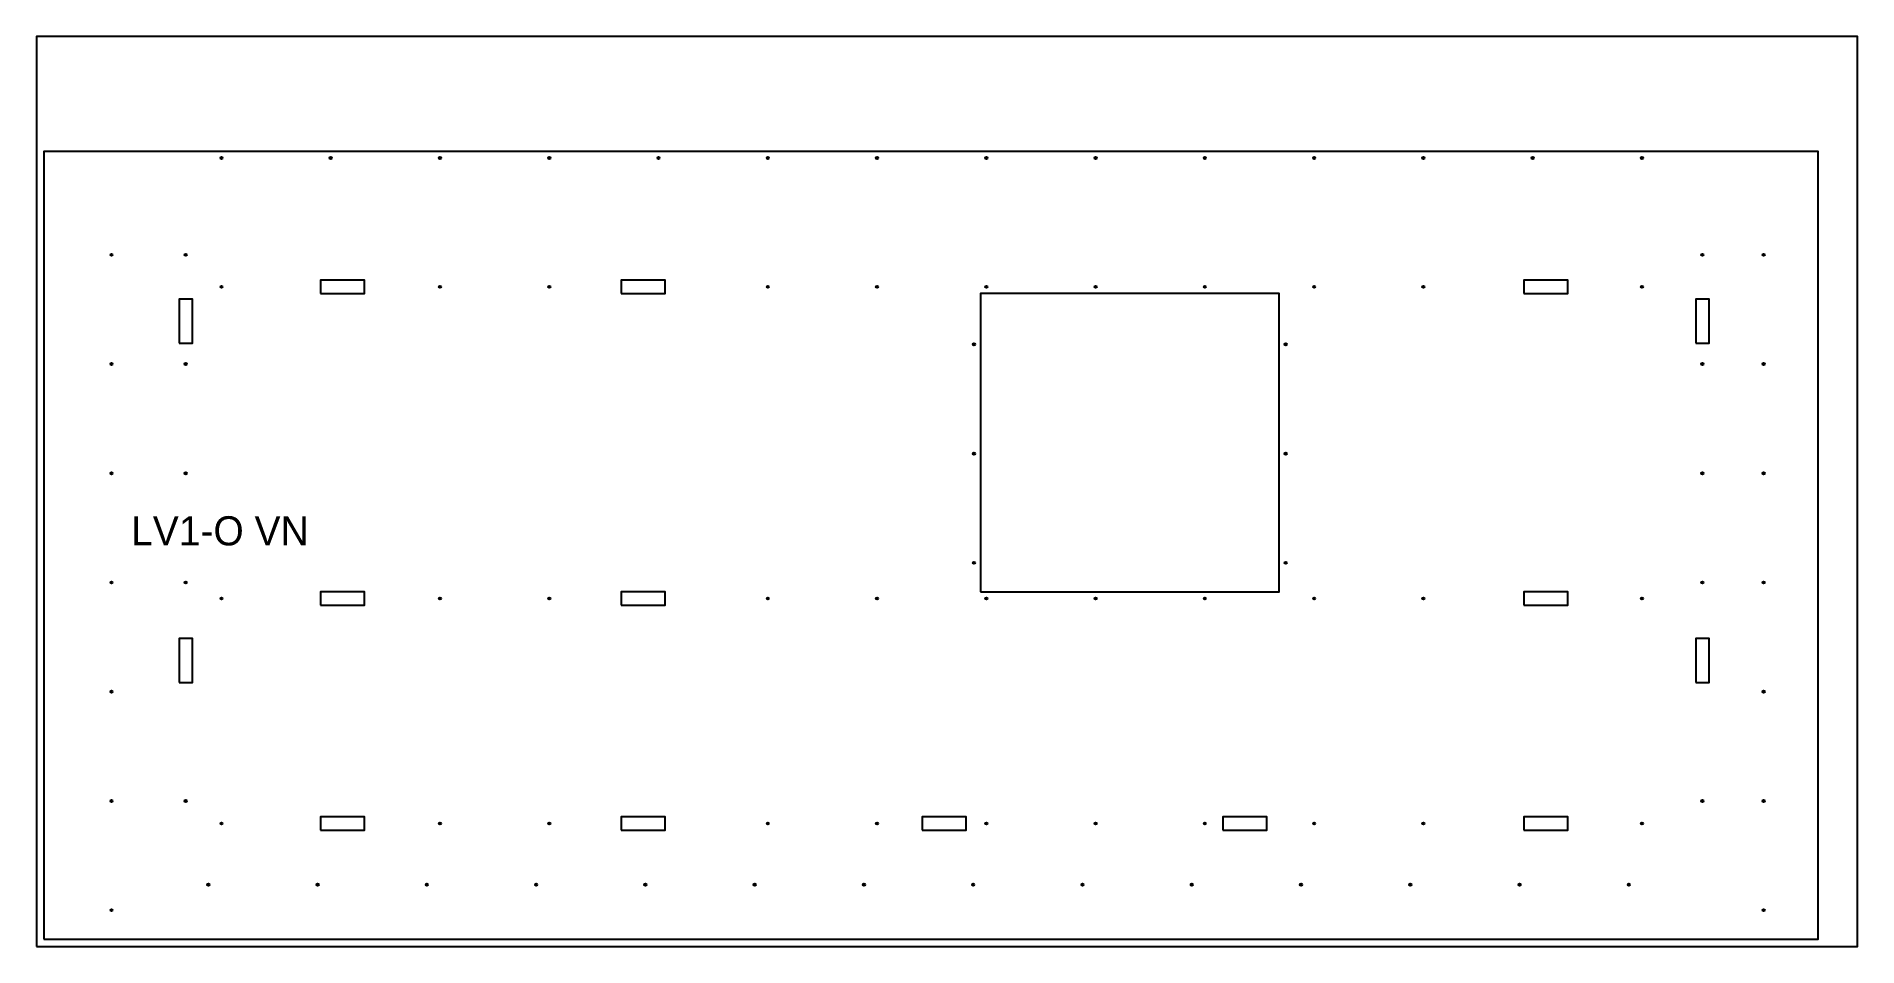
# Model space of a CAD drawing. Header units: millimetres. Extents: x 0 to 2500, y 0 to 1250.
import ezdxf

# ---------------------------------------------------------------- set-up
doc = ezdxf.new("R2010")
doc.units = ezdxf.units.MM
for name, color, linetype in [('CUT_INNER', 5, 'CONTINUOUS'), ('CUT_OUTER', 1, 'CONTINUOUS'), ('ENGRAVE', 2, 'CONTINUOUS'), ('MARK_D3', 6, 'CONTINUOUS'), ('SHEET', 8, 'CONTINUOUS')]:
    doc.layers.add(name, color=color, linetype=linetype)

msp = doc.modelspace()

# ---------------------------------------------------------------- linework, layer by layer
at = {"layer": 'CUT_INNER'}
for points in [[(389.75, 896.75), (450.25, 896.75), (450.25, 915.25), (389.75, 915.25)], [(802.75, 896.75), (863.25, 896.75), (863.25, 915.25), (802.75, 915.25)], [(2041.75, 896.75), (2102.25, 896.75), (2102.25, 915.25), (2041.75, 915.25)], [(195.75, 828.75), (214.25, 828.75), (214.25, 889.25), (195.75, 889.25)], [(1296, 487), (1706, 487), (1706, 897), (1296, 897)], [(2277.75, 828.75), (2296.25, 828.75), (2296.25, 889.25), (2277.75, 889.25)], [(389.75, 468.75), (450.25, 468.75), (450.25, 487.25), (389.75, 487.25)], [(802.75, 468.75), (863.25, 468.75), (863.25, 487.25), (802.75, 487.25)], [(2041.75, 468.75), (2102.25, 468.75), (2102.25, 487.25), (2041.75, 487.25)], [(195.75, 362.75), (214.25, 362.75), (214.25, 423.25), (195.75, 423.25)], [(2277.75, 362.75), (2296.25, 362.75), (2296.25, 423.25), (2277.75, 423.25)], [(389.75, 159.75), (450.25, 159.75), (450.25, 178.25), (389.75, 178.25)], [(802.75, 159.75), (863.25, 159.75), (863.25, 178.25), (802.75, 178.25)], [(1215.75, 159.75), (1276.25, 159.75), (1276.25, 178.25), (1215.75, 178.25)], [(1628.75, 159.75), (1689.25, 159.75), (1689.25, 178.25), (1628.75, 178.25)], [(2041.75, 159.75), (2102.25, 159.75), (2102.25, 178.25), (2041.75, 178.25)]]:
    msp.add_lwpolyline(points, close=True, dxfattribs=at)
at = {"layer": 'CUT_OUTER'}
msp.add_lwpolyline([(10, 10), (2446, 10), (2446, 1092), (10, 1092)], close=True, dxfattribs=at)
at = {"layer": 'MARK_D3'}
for centre in [(254, 1083), (404, 1083), (554, 1083), (704, 1083), (854, 1083), (1004, 1083), (1154, 1083), (1304, 1083), (1454, 1083), (1604, 1083), (1754, 1083), (1904, 1083), (2054, 1083), (2204, 1083), (103, 950), (205, 950), (2287, 950), (2371, 950), (254, 906), (554, 906), (704, 906), (1004, 906), (1154, 906), (1304, 906), (1454, 906), (1604, 906), (1754, 906), (1904, 906), (2204, 906), (1287, 827), (1715, 827), (103, 800), (205, 800), (2287, 800), (2371, 800), (1287, 677), (1715, 677), (103, 650), (205, 650), (2287, 650), (2371, 650), (1287, 527), (1715, 527), (103, 500), (205, 500), (2287, 500), (2371, 500), (254, 478), (554, 478), (704, 478), (1004, 478), (1154, 478), (1304, 478), (1454, 478), (1604, 478), (1754, 478), (1904, 478), (2204, 478), (103, 350), (2371, 350), (103, 200), (205, 200), (2287, 200), (2371, 200), (254, 169), (554, 169), (704, 169), (1004, 169), (1154, 169), (1304, 169), (1454, 169), (1604, 169), (1754, 169), (1904, 169), (2204, 169), (236, 85), (386, 85), (536, 85), (686, 85), (836, 85), (986, 85), (1136, 85), (1286, 85), (1436, 85), (1586, 85), (1736, 85), (1886, 85), (2036, 85), (2186, 85), (103, 50), (2371, 50)]:
    msp.add_circle(centre, 1.5, dxfattribs=at)
at = {"layer": 'SHEET'}
msp.add_lwpolyline([(0, 0), (2500, 0), (2500, 1250), (0, 1250)], close=True, dxfattribs=at)

# ---------------------------------------------------------------- texts
at = {"layer": 'ENGRAVE'}
msp.add_text('LV1-O VN', height=40, dxfattribs=at).set_placement((130, 551))

doc.saveas('drawing.dxf')
